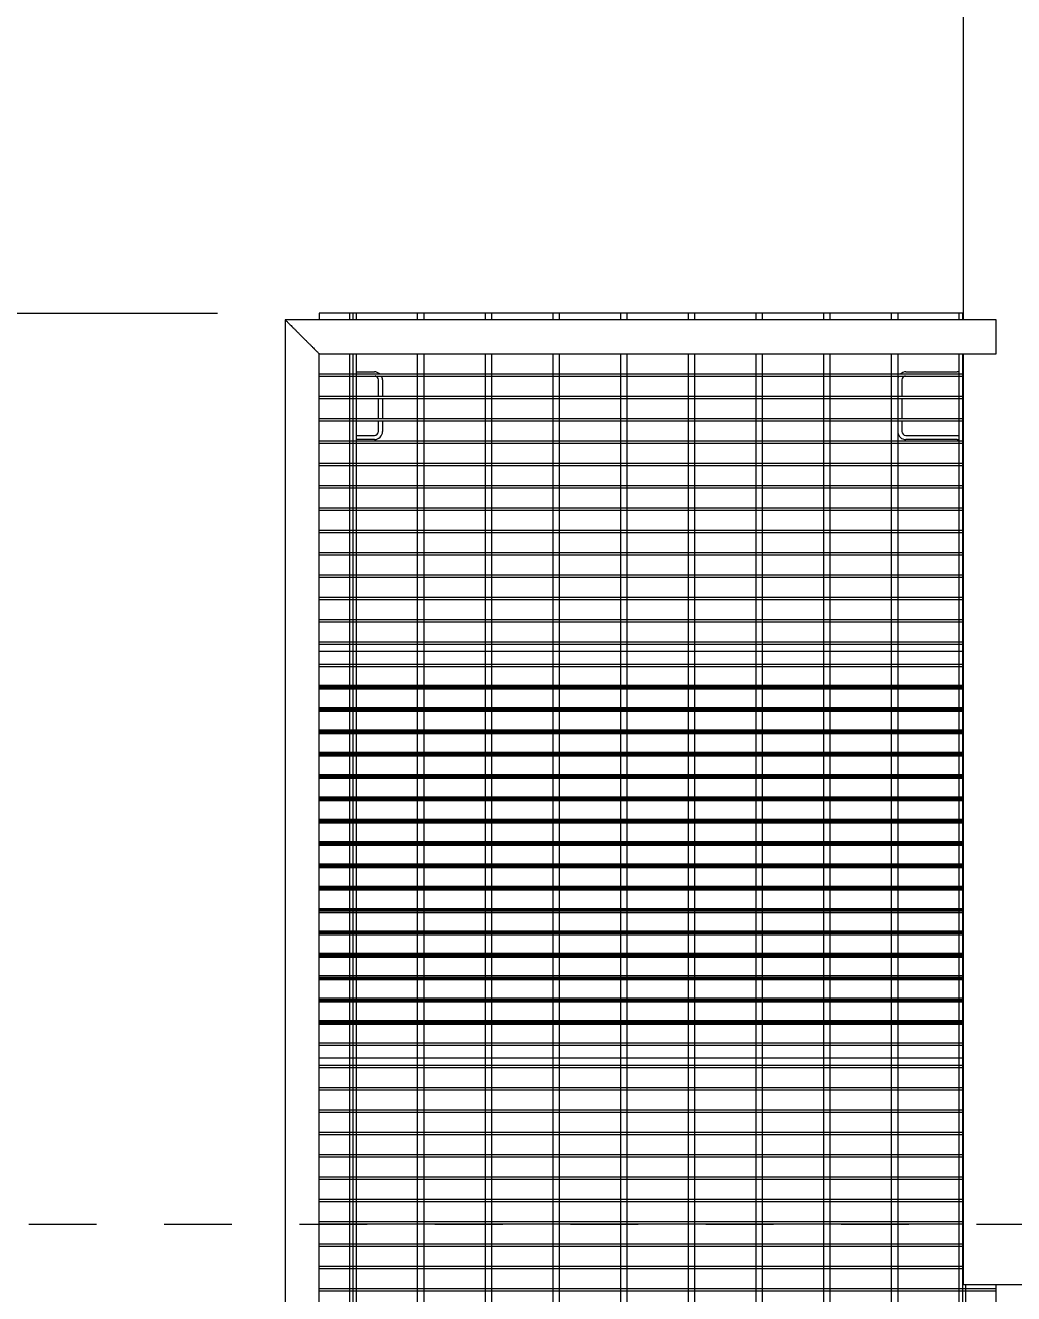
# Model space of a CAD drawing. Header units: metres. Extents: x 118 to 451, y -76 to 55.
# Drawn here: x 298.631 to 300.09, y -27.038 to -25.165 of the extents above; entities that cross this region are included whole.
import ezdxf

# ---------------------------------------------------------------- set-up
doc = ezdxf.new("R2010")
doc.units = ezdxf.units.M
doc.linetypes.add('Grid Line', pattern=[0.022225, 0.0127, -0.003175, 0.003175, -0.003175])
for name, color, linetype, lineweight in [('A-ANNO-DIMS', 7, 'Continuous', 9), ('A-ANNO-DIMS-100', 7, 'Continuous', 9), ('A-DETL-MBND', 7, 'Continuous', 9), ('A-FLOR-HRAL', 7, 'Continuous', 9), ('S-GRID', 7, 'Continuous', 9)]:
    doc.layers.add(name, color=color, linetype=linetype, lineweight=lineweight)
doc.styles.add('Tahoma', font='tahoma.ttf', dxfattribs={"height": 0.2})
doc.dimstyles.new('R_Tahoma_2_0', dxfattribs={"dimscale": 0.3048, "dimtxt": 0.208804, "dimasz": 0.984252, "dimexe": 0.787402, "dimexo": 0.492126, "dimgap": 0.328084, "dimtad": 1, "dimrnd": 0.01, "dimzin": 0, "dimdsep": 46, "dimtxsty": 'Tahoma', "dimblk1": 'OBLIQUE', "dimblk2": 'OBLIQUE', "dimsah": 1, "dimcen": 0.09, "dimdle": 0.787402, "dimazin": 2, "dimtfac": 1, "dimtdec": 4, "dimtix": 1, "dimtmove": 0, "dimatfit": 3, "dimfxl": 1, "dimtvp": 1, "dimtolj": 1, "dimtzin": 0, "dimarcsym": 2})

# ---------------------------------------------------------------- blocks, each defined once
blk = doc.blocks.new('Grating Peldaño - 1100 x 1000-V45-Nivel Top-EC')
at = {"layer": 'A-DETL-MBND'}
for p, q in [((0.55, 0.5), (0.3853, 0.5)), ((0.394, 0.5), (0.391, 0.5)), ((0.391, 0.5), (0.391, -0.5)), ((0.394, -0.5), (0.394, 0.5)), ((0.427, 0.5), (0.424, 0.5)), ((0.424, 0.5), (0.424, -0.5)), ((0.427, -0.5), (0.427, 0.5)), ((0.46, 0.5), (0.457, 0.5)), ((0.457, 0.5), (0.457, -0.5)), ((0.46, -0.5), (0.46, 0.5)), ((0.493, 0.5), (0.49, 0.5)), ((0.49, 0.5), (0.49, -0.5)), ((0.493, -0.5), (0.493, 0.5)), ((0.55, 0.5), (0.5, 0.5)), ((0.5, 0.5), (0.5, -0.5)), ((0.526, 0.5), (0.523, 0.5)), ((0.523, 0.5), (0.523, -0.5)), ((0.526, -0.5), (0.526, 0.5)), ((0.55, -0.5), (0.55, 0.5)), ((0.55, 0.45), (0.55, 0.5)), ((-0.55, 0.4516), (-0.55, -0.5)), ((-0.55, 0.4516), (-0.55, 0.45)), ((-0.55, 0.45), (0.55, 0.45)), ((-0.5, 0.4516), (-0.5, -0.5)), ((-0.5, -0.5), (-0.5, 0.4516)), ((-0.497, -0.5), (-0.497, 0.4516)), ((-0.467, 0.4516), (-0.467, -0.5)), ((-0.464, -0.5), (-0.464, 0.4516)), ((-0.434, 0.4516), (-0.434, -0.5)), ((-0.431, -0.5), (-0.431, 0.4516)), ((-0.401, 0.4516), (-0.401, -0.5)), ((-0.398, -0.5), (-0.398, 0.4516)), ((-0.368, 0.4516), (-0.368, -0.5)), ((-0.365, -0.5), (-0.365, 0.4516)), ((-0.335, 0.4516), (-0.335, -0.5)), ((-0.332, -0.5), (-0.332, 0.4516)), ((-0.302, 0.4516), (-0.302, -0.5)), ((-0.299, -0.5), (-0.299, 0.4516)), ((-0.269, 0.4516), (-0.269, -0.5)), ((-0.266, -0.5), (-0.266, 0.4516)), ((-0.236, 0.4516), (-0.236, -0.5)), ((-0.233, -0.5), (-0.233, 0.4516)), ((-0.203, 0.4516), (-0.203, -0.5)), ((-0.2, -0.5), (-0.2, 0.4516)), ((-0.17, 0.4516), (-0.17, -0.5)), ((-0.167, -0.5), (-0.167, 0.4516)), ((-0.137, 0.4516), (-0.137, -0.5)), ((-0.134, -0.5), (-0.134, 0.4516)), ((-0.104, 0.4516), (-0.104, -0.5)), ((-0.101, -0.5), (-0.101, 0.4516)), ((-0.071, 0.4516), (-0.071, -0.5)), ((-0.068, -0.5), (-0.068, 0.4516)), ((-0.038, 0.4516), (-0.038, -0.5)), ((-0.035, -0.5), (-0.035, 0.4516)), ((-0.005, 0.4516), (-0.005, -0.5)), ((-0.002, -0.5), (-0.002, 0.4516)), ((0.028, 0.4516), (0.028, -0.5)), ((0.031, -0.5), (0.031, 0.4516)), ((0.061, 0.4516), (0.061, -0.5)), ((0.064, -0.5), (0.064, 0.4516)), ((0.094, 0.4516), (0.094, -0.5)), ((0.097, -0.5), (0.097, 0.4516)), ((0.127, 0.4516), (0.127, -0.5)), ((0.13, -0.5), (0.13, 0.4516)), ((0.16, 0.4516), (0.16, -0.5)), ((0.163, -0.5), (0.163, 0.4516)), ((0.193, 0.4516), (0.193, -0.5)), ((0.196, -0.5), (0.196, 0.4516)), ((0.226, 0.4516), (0.226, -0.5)), ((0.229, -0.5), (0.229, 0.4516)), ((0.259, 0.4516), (0.259, -0.5)), ((0.262, -0.5), (0.262, 0.4516)), ((0.292, 0.4516), (0.292, -0.5)), ((0.295, -0.5), (0.295, 0.4516)), ((0.325, 0.4516), (0.325, -0.5)), ((0.328, -0.5), (0.328, 0.4516)), ((0.358, 0.4516), (0.358, -0.5)), ((0.361, -0.5), (0.361, 0.4516)), ((0.55, 0.455), (0.3853, 0.455)), ((-0.55, 0.445), (0.55, 0.445)), ((0.55, 0.355), (-0.55, 0.355)), ((-0.55, 0.345), (0.55, 0.345)), ((0.55, 0.255), (-0.55, 0.255)), ((-0.55, 0.245), (0.55, 0.245)), ((0.55, 0.155), (-0.55, 0.155)), ((-0.55, 0.145), (0.55, 0.145)), ((0.55, 0.055), (-0.55, 0.055)), ((-0.55, 0.045), (0.55, 0.045)), ((0.55, -0.045), (-0.55, -0.045)), ((-0.55, -0.055), (0.55, -0.055)), ((0.55, -0.145), (-0.55, -0.145)), ((-0.55, -0.155), (0.55, -0.155)), ((0.55, -0.245), (-0.55, -0.245)), ((-0.55, -0.255), (0.55, -0.255)), ((0.55, -0.345), (-0.55, -0.345)), ((-0.55, -0.355), (0.55, -0.355)), ((0.55, -0.445), (-0.55, -0.445)), ((0.55, -0.45), (-0.55, -0.45)), ((-0.55, -0.45), (-0.55, -0.5)), ((-0.55, -0.455), (0.55, -0.455)), ((0.55, -0.5), (0.55, -0.45))]:
    blk.add_line(p, q, dxfattribs=at)
blk = doc.blocks.new('Grating Peldaño - 1100 x 1000-V46-Nivel Top-EC')
at = {"layer": 'A-DETL-MBND'}
for p, q in [((-0.55, 0.5), (-0.55, -0.4516)), ((-0.55, 0.5), (-0.55, 0.45)), ((-0.5, 0.5), (-0.5, -0.4516)), ((-0.5, -0.4516), (-0.5, 0.5)), ((-0.497, -0.4516), (-0.497, 0.5)), ((-0.467, 0.5), (-0.467, -0.4516)), ((-0.464, -0.4516), (-0.464, 0.5)), ((-0.434, 0.5), (-0.434, -0.4516)), ((-0.431, -0.4516), (-0.431, 0.5)), ((-0.401, 0.5), (-0.401, -0.4516)), ((-0.398, -0.4516), (-0.398, 0.5)), ((-0.368, 0.5), (-0.368, -0.4516)), ((-0.365, -0.4516), (-0.365, 0.5)), ((-0.335, 0.5), (-0.335, -0.4516)), ((-0.332, -0.4516), (-0.332, 0.5)), ((-0.302, 0.5), (-0.302, -0.4516)), ((-0.299, -0.4516), (-0.299, 0.5)), ((-0.269, 0.5), (-0.269, -0.4516)), ((-0.266, -0.4516), (-0.266, 0.5)), ((-0.236, 0.5), (-0.236, -0.4516)), ((-0.233, -0.4516), (-0.233, 0.5)), ((-0.203, 0.5), (-0.203, -0.4516)), ((-0.2, -0.4516), (-0.2, 0.5)), ((-0.17, 0.5), (-0.17, -0.4516)), ((-0.167, -0.4516), (-0.167, 0.5)), ((-0.137, 0.5), (-0.137, -0.4516)), ((-0.134, -0.4516), (-0.134, 0.5)), ((-0.104, 0.5), (-0.104, -0.4516)), ((-0.101, -0.4516), (-0.101, 0.5)), ((-0.071, 0.5), (-0.071, -0.4516)), ((-0.068, -0.4516), (-0.068, 0.5)), ((-0.038, 0.5), (-0.038, -0.4516)), ((-0.035, -0.4516), (-0.035, 0.5)), ((-0.005, 0.5), (-0.005, -0.4516)), ((-0.002, -0.4516), (-0.002, 0.5)), ((0.028, 0.5), (0.028, -0.4516)), ((0.031, -0.4516), (0.031, 0.5)), ((0.061, 0.5), (0.061, -0.4516)), ((0.064, -0.4516), (0.064, 0.5)), ((0.094, 0.5), (0.094, -0.4516)), ((0.097, -0.4516), (0.097, 0.5)), ((0.127, 0.5), (0.127, -0.4516)), ((0.13, -0.4516), (0.13, 0.5)), ((0.16, 0.5), (0.16, -0.4516)), ((0.163, -0.4516), (0.163, 0.5)), ((0.193, 0.5), (0.193, -0.4516)), ((0.196, -0.4516), (0.196, 0.5)), ((0.226, 0.5), (0.226, -0.4516)), ((0.229, -0.4516), (0.229, 0.5)), ((0.259, 0.5), (0.259, -0.4516)), ((0.262, -0.4516), (0.262, 0.5)), ((0.292, 0.5), (0.292, -0.4516)), ((0.295, -0.4516), (0.295, 0.5)), ((0.325, 0.5), (0.325, -0.4516)), ((0.328, -0.4516), (0.328, 0.5)), ((0.358, 0.5), (0.358, -0.4516)), ((0.361, -0.4516), (0.361, 0.5)), ((0.391, 0.5), (0.391, -0.4516)), ((0.394, -0.4516), (0.394, 0.5)), ((0.424, 0.5), (0.424, -0.4516)), ((0.427, -0.4516), (0.427, 0.5)), ((0.457, 0.5), (0.457, -0.4516)), ((0.46, -0.4516), (0.46, 0.5)), ((0.55, 0.5), (0.54, 0.5)), ((0.55, 0.5), (0.54, 0.5)), ((0.55, -0.4516), (0.55, 0.5)), ((0.55, 0.45), (0.55, 0.5)), ((0.49, 0.455), (-0.55, 0.455)), ((-0.55, 0.45), (0.49, 0.45)), ((0.55, 0.455), (0.54, 0.455)), ((0.54, 0.45), (0.55, 0.45)), ((-0.55, 0.445), (0.49, 0.445)), ((0.54, 0.445), (0.55, 0.445)), ((0.4901, 0.355), (-0.55, 0.355)), ((-0.55, 0.345), (0.4901, 0.345)), ((0.55, 0.355), (0.54, 0.355)), ((0.54, 0.345), (0.55, 0.345)), ((0.4902, 0.255), (-0.55, 0.255)), ((-0.55, 0.245), (0.4902, 0.245)), ((0.55, 0.255), (0.54, 0.255)), ((0.54, 0.245), (0.55, 0.245)), ((0.49, 0.155), (-0.55, 0.155)), ((0.55, 0.155), (0.54, 0.155)), ((-0.55, 0.145), (0.49, 0.145)), ((0.54, 0.145), (0.55, 0.145)), ((0.49, 0.055), (-0.55, 0.055)), ((-0.55, 0.045), (0.49, 0.045)), ((0.55, 0.055), (0.54, 0.055)), ((0.54, 0.045), (0.55, 0.045)), ((0.49, -0.045), (-0.55, -0.045)), ((-0.55, -0.055), (0.49, -0.055)), ((0.55, -0.045), (0.54, -0.045)), ((0.54, -0.055), (0.55, -0.055)), ((0.49, -0.145), (-0.55, -0.145)), ((0.55, -0.145), (0.54, -0.145)), ((-0.55, -0.155), (0.49, -0.155)), ((0.54, -0.155), (0.55, -0.155)), ((0.49, -0.245), (-0.55, -0.245)), ((-0.55, -0.255), (0.49, -0.255)), ((0.55, -0.245), (0.5398, -0.245)), ((0.5398, -0.255), (0.55, -0.255)), ((0.49, -0.345), (-0.55, -0.345)), ((-0.55, -0.355), (0.49, -0.355)), ((0.55, -0.345), (0.5399, -0.345)), ((0.5399, -0.355), (0.55, -0.355)), ((0.49, -0.445), (-0.55, -0.445)), ((0.55, -0.445), (0.54, -0.445)), ((0.49, -0.45), (-0.55, -0.45)), ((-0.55, -0.45), (-0.55, -0.4516)), ((0.55, -0.45), (0.54, -0.45)), ((0.55, -0.4516), (0.55, -0.45))]:
    blk.add_line(p, q, dxfattribs=at)
blk = doc.blocks.new('Railing - Railing-1776315-Nivel Top-EC')
at = {"layer": 'A-FLOR-HRAL'}
for p, q in [((24.2247, -17.5073), (23.2587, -17.9187)), ((24.2443, -17.5533), (24.2247, -17.5073)), ((23.3243, -17.9451), (24.2443, -17.5533)), ((23.2587, -17.9187), (24.2618, -20.274)), ((24.2882, -20.2084), (23.3243, -17.9451))]:
    blk.add_line(p, q, dxfattribs=at)
blk.add_open_spline([(23.2587, -17.9187), (23.2587, -17.9187), (23.2592, -17.919), (23.2611, -17.9197), (23.263, -17.9205), (23.265, -17.9213), (23.2668, -17.922), (23.2687, -17.9228), (23.2715, -17.9239), (23.2744, -17.9251), (23.2769, -17.9261), (23.2789, -17.9269), (23.2809, -17.9277), (23.283, -17.9285), (23.2851, -17.9294), (23.2872, -17.9302), (23.2893, -17.9311), (23.2915, -17.9319), (23.2936, -17.9328), (23.2958, -17.9337), (23.2979, -17.9345), (23.3, -17.9354), (23.302, -17.9362), (23.304, -17.937), (23.306, -17.9378), (23.3079, -17.9385), (23.3097, -17.9393), (23.312, -17.9402), (23.3142, -17.9411), (23.3161, -17.9419), (23.318, -17.9426), (23.32, -17.9434), (23.3219, -17.9442), (23.3237, -17.9449), (23.3243, -17.9451), (23.3243, -17.9451)], degree=3, knots=[0, 0, 0, 0, 0.083333, 0.125, 0.166667, 0.208333, 0.229167, 0.25, 0.291667, 0.333333, 0.354167, 0.375, 0.395833, 0.416667, 0.4375, 0.458333, 0.479167, 0.5, 0.520833, 0.541667, 0.5625, 0.583333, 0.604167, 0.625, 0.645833, 0.666667, 0.6875, 0.708333, 0.75, 0.770833, 0.791667, 0.833333, 0.875, 0.916667, 1, 1, 1, 1], dxfattribs=at)
blk = doc.blocks.new('FCA_N_Columna de acero - 100x100mm-V52-Nivel Top-EC')
at = {"layer": 'A-DETL-MBND'}
for p, q in [((0.0112, 0.05), (0.038, 0.05)), ((0.044, 0.0137), (0.044, 0.038)), ((0.05, 0.038), (0.05, 0.0137)), ((0.044, -0.0193), (0.044, 0.0107)), ((0.05, 0.0107), (0.05, -0.0193)), ((0.044, -0.038), (0.044, -0.0223)), ((0.05, -0.0223), (0.05, -0.038)), ((0.0112, -0.044), (0.038, -0.044)), ((0.038, -0.05), (0.0112, -0.05))]:
    blk.add_line(p, q, dxfattribs=at)
for centre, radius, start, end in [((0.038, 0.038), 0.012, 48.4214, 90), ((0.038, 0.038), 0.006, 360, 78.6946), ((0.038, 0.038), 0.012, 360, 28.4854), ((0.038, -0.038), 0.012, 270, 360), ((0.038, -0.038), 0.006, 270, 360)]:
    blk.add_arc(centre, radius, start, end, dxfattribs=at)
blk = doc.blocks.new('FCA_N_Columna de acero - 100x100mm-V53-Nivel Top-EC')
at = {"layer": 'A-DETL-MBND'}
for p, q in [((-0.044, 0.038), (-0.044, 0.0137)), ((-0.038, 0.05), (0.038, 0.05)), ((-0.044, 0.0107), (-0.044, -0.0193)), ((-0.044, -0.0223), (-0.044, -0.038)), ((-0.038, -0.044), (0.038, -0.044)), ((0.038, -0.05), (-0.038, -0.05))]:
    blk.add_line(p, q, dxfattribs=at)
for centre, radius, start, end in [((-0.038, 0.038), 0.012, 151.5146, 172.8694), ((-0.038, 0.038), 0.012, 90, 131.5786), ((-0.038, 0.038), 0.006, 101.3054, 180), ((0.038, 0.038), 0.012, 77.2375, 90), ((0.038, 0.038), 0.006, 64.475, 78.6946), ((-0.038, -0.038), 0.012, 187.1306, 270), ((-0.038, -0.038), 0.006, 180, 270), ((0.038, -0.038), 0.006, 270, 295.525), ((0.038, -0.038), 0.012, 270, 282.7625)]:
    blk.add_arc(centre, radius, start, end, dxfattribs=at)
blk = doc.blocks.new('DIMBLOCK38-Nivel Top-EC')
at = {"layer": 'A-ANNO-DIMS-100'}
for p, q in [((298.0302, -25.3498), (298.0302, -28.4098)), ((298.0302, -25.5898), (297.7902, -25.5898)), ((298.0302, -25.5898), (298.9146, -25.5898)), ((298.0302, -28.1698), (297.7902, -28.1698)), ((298.0302, -28.1698), (298.9146, -28.1698))]:
    blk.add_line(p, q, dxfattribs=at)
at = {"layer": 'A-ANNO-DIMS-100', "lineweight": 35}
for p, q in [((298.0302, -25.5898), (297.8802, -25.4398)), ((298.0302, -25.5898), (298.1802, -25.7398)), ((298.0302, -28.1698), (297.8802, -28.0198)), ((298.0302, -28.1698), (298.1802, -28.3198))]:
    blk.add_line(p, q, dxfattribs=at)
at = {"layer": 'A-ANNO-DIMS-100', "color": 0, "insert": (297.6738, -27.1449), "char_height": 0.2, "width": 0.636356, "attachment_point": 1, "rotation": 90, "line_spacing_factor": 0.994306, "style": 'Tahoma'}
blk.add_mtext('2.58', dxfattribs=at)
blk = doc.blocks.new('_Oblique')
at = {"color": 0, "linetype": 'ByBlock', "lineweight": -2}
blk.add_line((-0.5, -0.5), (0.5, 0.5), dxfattribs=at)
blk = doc.blocks.new('DIMBLOCK44-Nivel Top-EC')
at = {"layer": 'A-ANNO-DIMS-100', "lineweight": 35}
for p, q in [((297.0302, -21.0808), (296.8802, -20.9308)), ((297.0302, -21.0808), (297.1802, -21.2308)), ((297.0302, -26.936), (296.8802, -26.786)), ((297.0302, -26.936), (297.1802, -27.086))]:
    blk.add_line(p, q, dxfattribs=at)
at = {"layer": 'A-ANNO-DIMS-100'}
for p, q in [((297.0302, -21.0808), (296.7902, -21.0808)), ((297.0302, -27.176), (297.0302, -21.0808)), ((297.0302, -21.0808), (299.3162, -21.0808)), ((297.0302, -26.936), (296.9681, -26.936)), ((297.0302, -26.936), (297.2702, -26.936))]:
    blk.add_line(p, q, dxfattribs=at)
at = {"layer": 'A-ANNO-DIMS-100', "color": 0, "insert": (296.6738, -24.2736), "char_height": 0.2, "width": 0.636356, "attachment_point": 1, "rotation": 90, "line_spacing_factor": 0.994306, "style": 'Tahoma'}
blk.add_mtext('5.86', dxfattribs=at)

msp = doc.modelspace()

# ---------------------------------------------------------------- linework, layer by layer
at = {"layer": 'A-DETL-MBND'}
for p, q in [((300.0162, -25.5998), (300.0162, -21.2558)), ((300.0162, -27.025), (300.0162, -25.6498)), ((315.4637, -27.025), (300.0162, -27.025))]:
    msp.add_line(p, q, dxfattribs=at)
at = {"layer": 'S-GRID', "color": 253, "linetype": 'Grid Line', "true_color": 0xaaaaaa}
msp.add_line((321.5357, -26.936), (291.5149, -26.936), dxfattribs=at)

# ---------------------------------------------------------------- block references
at = {"layer": 'A-DETL-MBND'}
for name, p, rotation in [('Grating Peldaño - 1100 x 1000-V46-Nivel Top-EC', (299.5646, -26.1398), 89.9999999999999), ('Grating Peldaño - 1100 x 1000-V45-Nivel Top-EC', (299.5646, -26.6398), 269.9999999999998)]:
    msp.add_blockref(name, p, dxfattribs=dict(at, rotation=rotation))
for name, p in [('FCA_N_Columna de acero - 100x100mm-V52-Nivel Top-EC', (299.1082, -25.7265)), ('FCA_N_Columna de acero - 100x100mm-V53-Nivel Top-EC', (299.9692, -25.7265))]:
    msp.add_blockref(name, p, dxfattribs=at)
at = {"layer": 'A-FLOR-HRAL', "rotation": 336.93}
msp.add_blockref('Railing - Railing-1776315-Nivel Top-EC', (284.6375, 0), dxfattribs=at)

# ---------------------------------------------------------------- dimensions: what is measured, and where the dimension line sits
at = {"layer": 'A-ANNO-DIMS'}
for base, p1, p2, override, picture, middle in [((297.0302, -21.0808), (296.8181, -26.936), (299.4662, -21.0808), {"dimpost": '<>', "dimfxl": 6.426132}, 'DIMBLOCK44-Nivel Top-EC', (296.8256, -24.0084)), ((298.0302, -28.1698), (299.0646, -25.5898), (299.0646, -28.1698), {"dimpost": '<>', "dimfxl": 2.58}, 'DIMBLOCK38-Nivel Top-EC', (297.8256, -26.8798))]:
    dim = msp.add_linear_dim(base=base, p1=p1, p2=p2, angle=90, dimstyle='R_Tahoma_2_0', override=override, dxfattribs=at)
    dim.commit()
    dim.dimension.update_dxf_attribs({"geometry": picture, "text_midpoint": middle})

doc.saveas('drawing.dxf')
